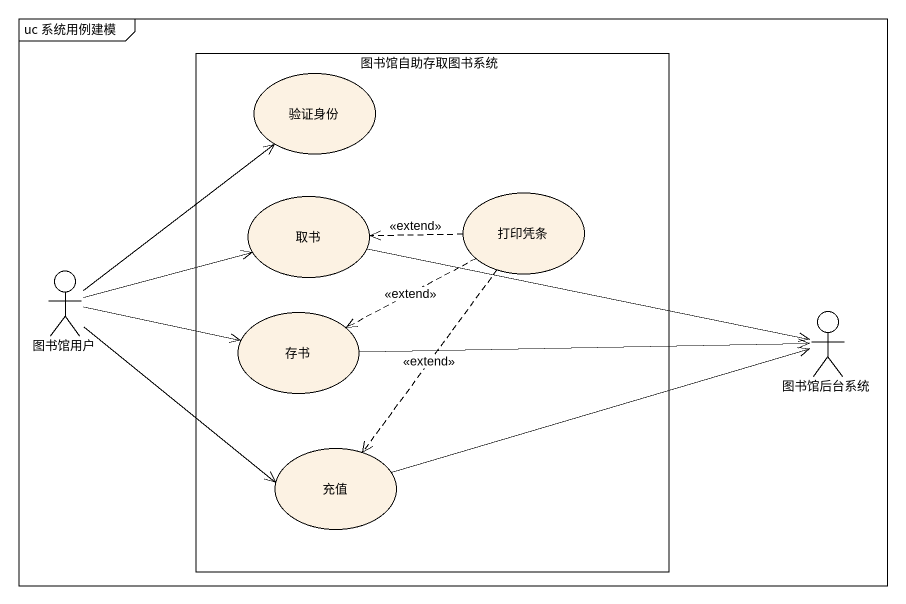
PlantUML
@startuml
mainframe uc 系统用例建模
rectangle 图书馆自助存取图书系统 {
  usecase 验证身份
  usecase 取书
  usecase 打印凭条
  usecase 存书
  usecase 充值
}
actor 图书馆用户
actor 图书馆后台系统
取书 -right-> 图书馆后台系统
打印凭条 .left.> 取书 : <<extend>>
打印凭条 .left.> 存书 : <<extend>>
打印凭条 ..> 充值 : <<extend>>
图书馆用户 -up-> 验证身份
图书馆用户 -right-> 取书
图书馆用户 -right-> 存书
图书馆用户 --> 充值
存书 -right-> 图书馆后台系统
充值 -right-> 图书馆后台系统
@enduml
